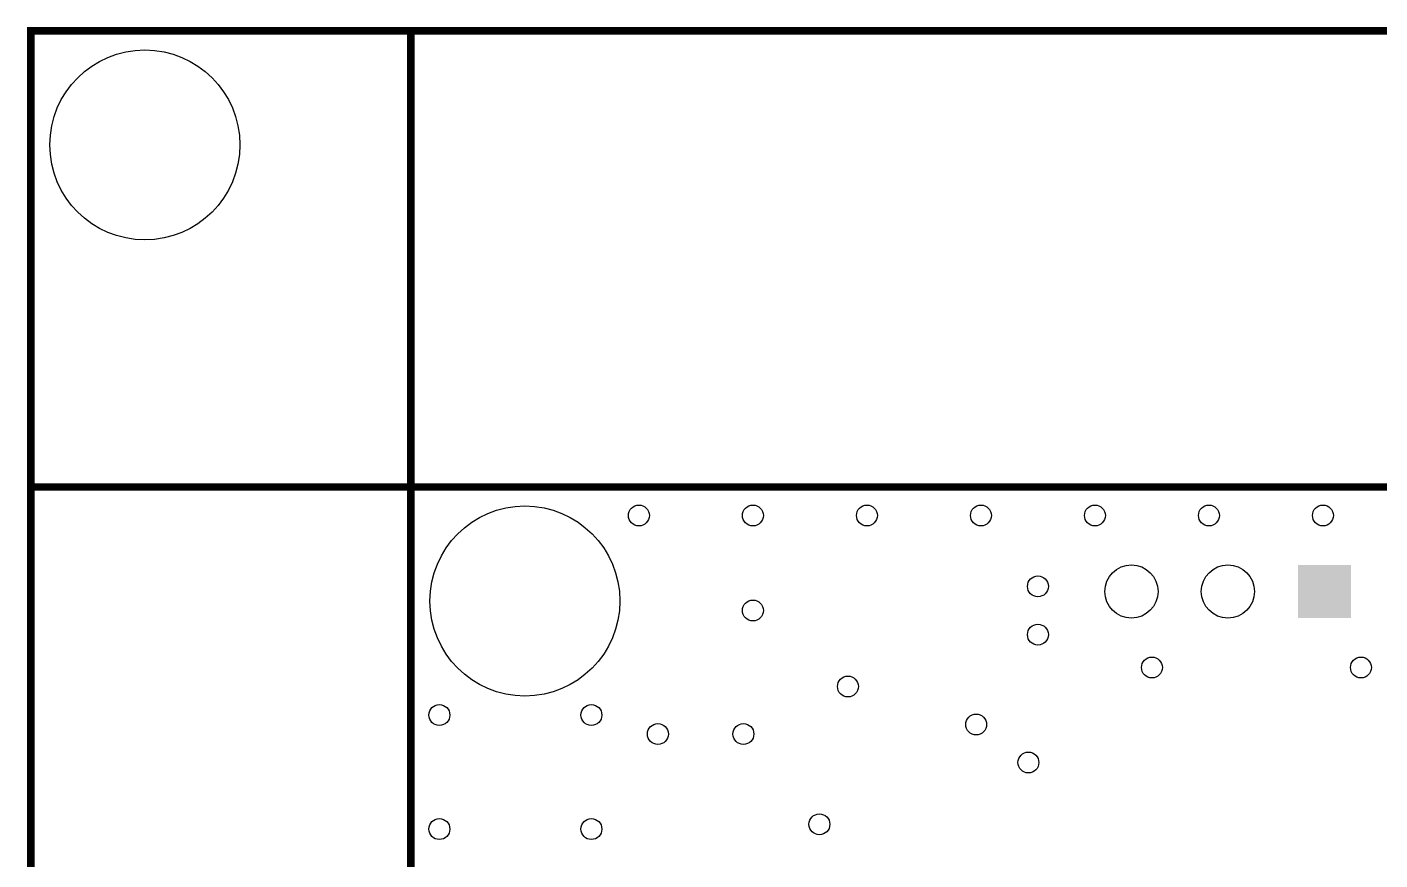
# Model space of a CAD drawing. Extents: x -2.6 to 72.5, y -0.1 to 95.
# Drawn here: x -0.1 to 35.5, y 55.19 to 77.1 of the extents above; entities that cross this region are included whole.
import ezdxf

# ---------------------------------------------------------------- set-up
doc = ezdxf.new("R2010")
doc.units = 0
doc.layers.get('0').update_dxf_attribs({"linetype": 'CONTINUOUS'})
doc.layers.add('03_ASSY2_GBR', color=1, linetype='CONTINUOUS')

# ---------------------------------------------------------------- blocks, each defined once
blk = doc.blocks.new('ROUND_9')
blk.add_circle((0, 0), 0.7)
blk = doc.blocks.new('ROUND_139')
blk.add_circle((0, 0), 0.275)
blk = doc.blocks.new('ROUND_140')
blk.add_circle((0, 0), 2.5)
blk = doc.blocks.new('SQUARE_143')
blk.add_solid([(0.7, 0.7), (0.7, -0.7), (-0.7, 0.7), (-0.7, -0.7)])

msp = doc.modelspace()

# ---------------------------------------------------------------- linework, layer by layer
at = {"layer": '03_ASSY2_GBR', "const_width": 0.2}
for points in [[(0, 0), (65, 0), (65, 77), (0, 77), (0, 0)], [(10, 65), (10, 77)], [(10, 65), (0, 65)], [(65, 65), (10, 65), (10, 0)]]:
    msp.add_lwpolyline(points, dxfattribs=at)

# ---------------------------------------------------------------- block references
at = {"layer": '03_ASSY2_GBR'}
for name, p in [('ROUND_140', (3, 74)), ('ROUND_140', (13, 62)), ('ROUND_139', (16, 64.25)), ('ROUND_139', (19, 64.25)), ('ROUND_139', (22, 64.25)), ('ROUND_139', (25, 64.25)), ('ROUND_139', (28, 64.25)), ('ROUND_139', (31, 64.25)), ('ROUND_139', (34, 64.25)), ('ROUND_139', (26.5, 62.385)), ('ROUND_9', (28.96, 62.25)), ('ROUND_9', (31.5, 62.25)), ('SQUARE_143', (34.04, 62.25)), ('ROUND_139', (19, 61.75)), ('ROUND_139', (26.5, 61.115)), ('ROUND_139', (29.5, 60.25)), ('ROUND_139', (35, 60.25)), ('ROUND_139', (21.5, 59.75)), ('ROUND_139', (10.75, 59)), ('ROUND_139', (14.75, 59)), ('ROUND_139', (16.5, 58.5)), ('ROUND_139', (18.75, 58.5)), ('ROUND_139', (24.875, 58.75)), ('ROUND_139', (26.25, 57.75)), ('ROUND_139', (10.75, 56)), ('ROUND_139', (14.75, 56)), ('ROUND_139', (20.75, 56.125))]:
    msp.add_blockref(name, p, dxfattribs=at)

doc.saveas('drawing.dxf')
